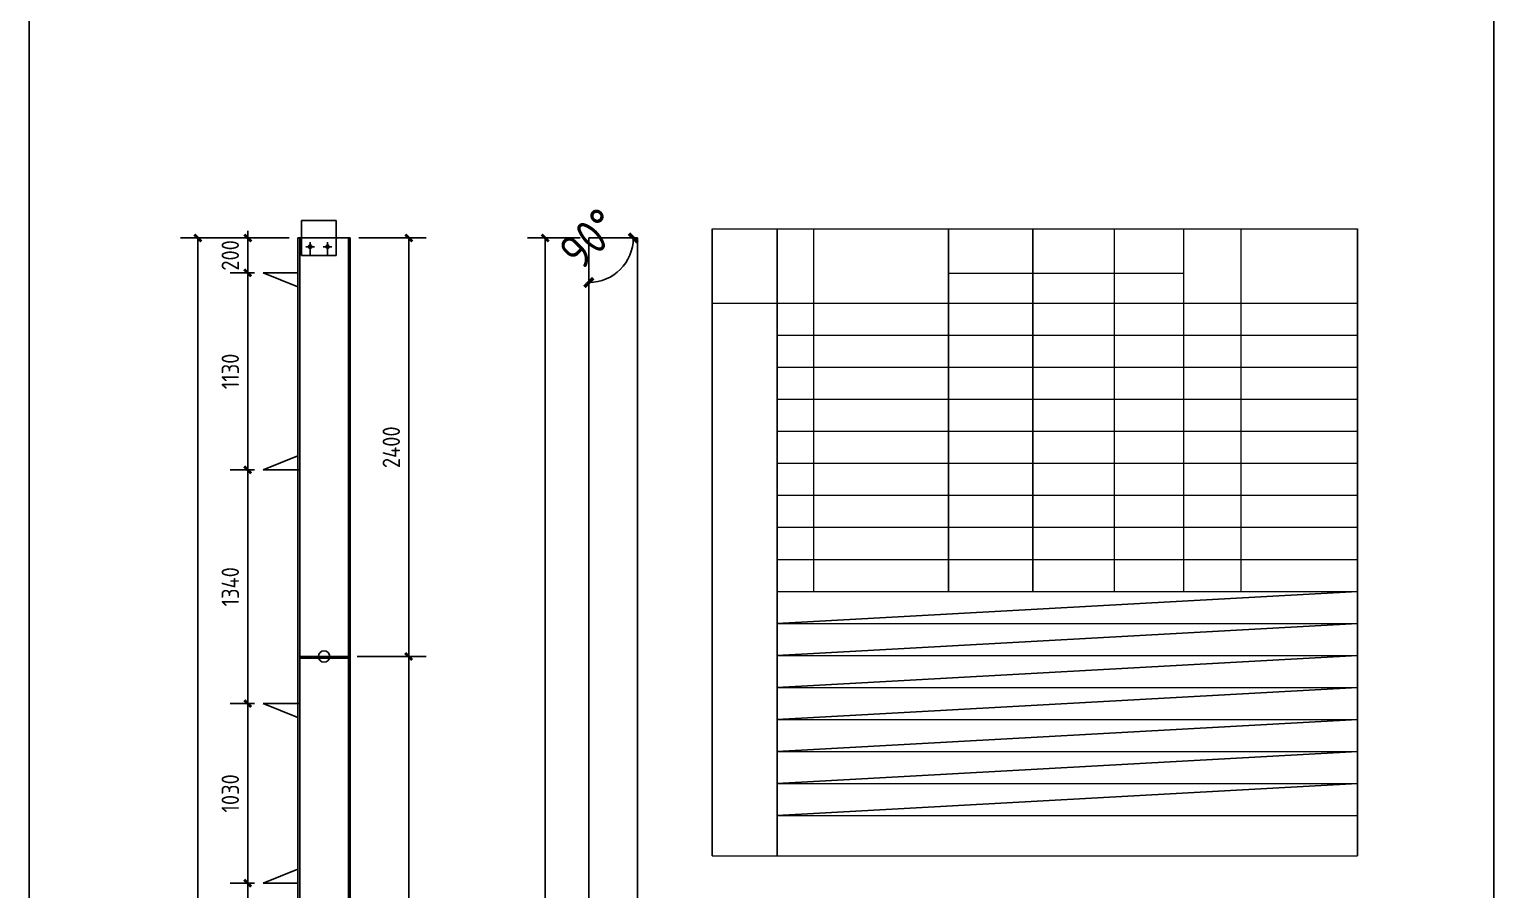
# Model space of a CAD drawing. Extents: x 411778 to 673094, y -11605 to 324395.
# Drawn here: x 432568 to 440968, y 117704 to 122638 of the extents above; entities that cross this region are included whole.
import ezdxf

# ---------------------------------------------------------------- set-up
doc = ezdxf.new("R2010")
doc.units = 0
doc.header["$LTSCALE"] = 1000
doc.header["$MEASUREMENT"] = 0
doc.layers.add('钢架', color=7, linetype='Continuous', lineweight=25)
doc.styles.get("Standard").update_dxf_attribs({"font": 'gbenor.shx', "bigfont": 'gbcbig.shx'})
doc.dimstyles.get("Standard").update_dxf_attribs({"dimscale": 100, "dimtxt": 3.5, "dimasz": 1, "dimexe": 2.5, "dimexo": 3, "dimgap": 1.5, "dimtad": 1, "dimdec": 0, "dimzin": 0, "dimdsep": 46, "dimtxsty": 'Standard', "dimblk": 'ARCHTICK', "dimcen": 0.09, "dimadec": 0, "dimazin": 0, "dimtfac": 1, "dimtdec": 0, "dimtix": 1, "dimtmove": 2, "dimatfit": 3, "dimfxl": 1, "dimtolj": 1, "dimtzin": 0, "dimarcsym": 0})

# ---------------------------------------------------------------- blocks, each defined once
blk = doc.blocks.new('_ArchTick')
at = {"color": 0, "linetype": 'ByBlock', "const_width": 0.4}
blk.add_lwpolyline([(-0.5, -0.5), (0.5, 0.5)], dxfattribs=at)
blk = doc.blocks.new('*D3261')
at = {"color": 3, "lineweight": -2}
for p, q in [((433821.5, 121441), (433821.5, 121481)), ((434059.5, 121441), (433721.5, 121441)), ((433821.5, 121241), (433821.5, 121441)), ((433859.5, 121241), (433721.5, 121241)), ((433821.5, 121241), (433821.5, 121201))]:
    blk.add_line(p, q, dxfattribs=at)
at = {"layer": 'Defpoints', "color": 0}
for p in [(433821.5, 121441), (434109.5, 121441), (433909.5, 121241)]:
    blk.add_point(p, dxfattribs=at)
at = {"color": 3, "lineweight": -2, "xscale": 40, "yscale": 40, "zscale": 40}
for p, rotation in [((433821.5, 121441), 270), ((433821.5, 121241), 90)]:
    blk.add_blockref('_ArchTick', p, dxfattribs=dict(at, rotation=rotation))
at = {"color": 0, "insert": (433721.5, 121341), "char_height": 100, "attachment_point": 5, "rotation": 90}
blk.add_mtext('\\A1;200', dxfattribs=at)
blk = doc.blocks.new('*D3124')
at = {"color": 3, "lineweight": -2}
for p, q in [((434059.5, 121441), (433435, 121441)), ((433535, 112541), (433535, 121441)), ((434039.5, 112541), (433435, 112541))]:
    blk.add_line(p, q, dxfattribs=at)
at = {"layer": 'Defpoints', "color": 0}
for p in [(433535, 121441), (434109.5, 121441), (434089.5, 112541)]:
    blk.add_point(p, dxfattribs=at)
at = {"color": 3, "lineweight": -2, "xscale": 40, "yscale": 40, "zscale": 40}
for p, rotation in [((433535, 121441), 90), ((433535, 112541), 270)]:
    blk.add_blockref('_ArchTick', p, dxfattribs=dict(at, rotation=rotation))
at = {"color": 0, "insert": (433435, 116991), "char_height": 100, "attachment_point": 5, "rotation": 90}
blk.add_mtext('\\A1;8900', dxfattribs=at)
blk = doc.blocks.new('*D3262')
at = {"color": 3, "lineweight": -2}
for p, q in [((434449.5, 119041), (434845, 119041)), ((434745, 112541), (434745, 119041)), ((434479.5, 112541), (434845, 112541))]:
    blk.add_line(p, q, dxfattribs=at)
at = {"layer": 'Defpoints', "color": 0}
for p in [(434399.5, 119041), (434745, 119041), (434429.5, 112541)]:
    blk.add_point(p, dxfattribs=at)
at = {"color": 3, "lineweight": -2, "xscale": 40, "yscale": 40, "zscale": 40}
for p, rotation in [((434745, 119041), 90), ((434745, 112541), 270)]:
    blk.add_blockref('_ArchTick', p, dxfattribs=dict(at, rotation=rotation))
at = {"color": 0, "insert": (434645, 115791), "char_height": 100, "attachment_point": 5, "rotation": 90}
blk.add_mtext('\\A1;6500', dxfattribs=at)
blk = doc.blocks.new('*D3263')
at = {"color": 3, "lineweight": -2}
for p, q in [((434459.5, 121441), (434845, 121441)), ((434745, 119041), (434745, 121441)), ((434449.5, 119041), (434845, 119041))]:
    blk.add_line(p, q, dxfattribs=at)
at = {"layer": 'Defpoints', "color": 0}
for p in [(434409.5, 121441), (434745, 121441), (434399.5, 119041)]:
    blk.add_point(p, dxfattribs=at)
at = {"color": 3, "lineweight": -2, "xscale": 40, "yscale": 40, "zscale": 40}
for p, rotation in [((434745, 121441), 90), ((434745, 119041), 270)]:
    blk.add_blockref('_ArchTick', p, dxfattribs=dict(at, rotation=rotation))
at = {"color": 0, "insert": (434645, 120241), "char_height": 100, "attachment_point": 5, "rotation": 90}
blk.add_mtext('\\A1;2400', dxfattribs=at)
blk = doc.blocks.new('*D3264')
at = {"color": 3, "lineweight": -2}
for p, q in [((435728, 121441), (435427, 121441)), ((435527, 112561), (435527, 121441)), ((435728, 112561), (435427, 112561))]:
    blk.add_line(p, q, dxfattribs=at)
at = {"layer": 'Defpoints', "color": 0}
for p in [(435527, 121441), (435778, 121441), (435778, 112561)]:
    blk.add_point(p, dxfattribs=at)
at = {"color": 3, "lineweight": -2, "xscale": 40, "yscale": 40, "zscale": 40}
for p, rotation in [((435527, 121441), 90), ((435527, 112561), 270)]:
    blk.add_blockref('_ArchTick', p, dxfattribs=dict(at, rotation=rotation))
at = {"color": 0, "insert": (435423.7, 117001), "char_height": 100, "attachment_point": 5, "rotation": 90}
blk.add_mtext('\\A1;腹板、翼板 8880', dxfattribs=at)
blk = doc.blocks.new('*D3274')
at = {"color": 0, "lineweight": -2}
blk.add_arc((435778, 112561), 136, 0, 90, dxfattribs=at)
at = {"layer": 'Defpoints', "color": 0}
for p in [(435778, 121441), (435778, 112561), (435778, 112561), (435895.7, 112629), (436058, 112561)]:
    blk.add_point(p, dxfattribs=at)
at = {"color": 0, "lineweight": -2, "xscale": 50, "yscale": 50, "zscale": 50}
for p, rotation in [((435778, 112697), 179.9999999999999), ((435914, 112561), 270)]:
    blk.add_blockref('_ArchTick', p, dxfattribs=dict(at, rotation=rotation))
at = {"color": 0, "insert": (436050.9, 112833.9), "char_height": 200, "attachment_point": 5, "rotation": 315}
blk.add_mtext('\\A1;90°', dxfattribs=at)
blk = doc.blocks.new('*D3275')
at = {"color": 0, "lineweight": -2}
blk.add_arc((435778, 121441), 255.1, 270, 0, dxfattribs=at)
at = {"layer": 'Defpoints', "color": 0}
for p in [(435778, 121441), (435778, 121441), (436058, 121441), (435905.5, 121220.1), (435778, 112561)]:
    blk.add_point(p, dxfattribs=at)
at = {"color": 0, "lineweight": -2, "xscale": 50, "yscale": 50, "zscale": 50}
for p, rotation in [((436033.1, 121441), 90.0000000000084), ((435778, 121185.9), 180.0000000000001)]:
    blk.add_blockref('_ArchTick', p, dxfattribs=dict(at, rotation=rotation))
at = {"color": 0, "insert": (435781.6, 121437.4), "char_height": 200, "attachment_point": 5, "rotation": 45}
blk.add_mtext('\\A1;90°', dxfattribs=at)
blk = doc.blocks.new('*D3126')
at = {"color": 3, "lineweight": -2}
for p, q in [((433859.5, 120111), (433721.5, 120111)), ((433821.5, 118771), (433821.5, 120111)), ((433859.5, 118771), (433721.5, 118771))]:
    blk.add_line(p, q, dxfattribs=at)
at = {"layer": 'Defpoints', "color": 0}
for p in [(433821.5, 120111), (433909.5, 120111), (433909.5, 118771)]:
    blk.add_point(p, dxfattribs=at)
at = {"color": 3, "lineweight": -2, "xscale": 40, "yscale": 40, "zscale": 40}
for p, rotation in [((433821.5, 120111), 90), ((433821.5, 118771), 270)]:
    blk.add_blockref('_ArchTick', p, dxfattribs=dict(at, rotation=rotation))
at = {"color": 0, "insert": (433721.5, 119441), "char_height": 100, "attachment_point": 5, "rotation": 90}
blk.add_mtext('\\A1;1340', dxfattribs=at)
blk = doc.blocks.new('*D3127')
at = {"color": 3, "lineweight": -2}
for p, q in [((433859.5, 121241), (433721.5, 121241)), ((433821.5, 120111), (433821.5, 121241)), ((433859.5, 120111), (433721.5, 120111))]:
    blk.add_line(p, q, dxfattribs=at)
at = {"layer": 'Defpoints', "color": 0}
for p in [(433821.5, 121241), (433909.5, 121241), (433909.5, 120111)]:
    blk.add_point(p, dxfattribs=at)
at = {"color": 3, "lineweight": -2, "xscale": 40, "yscale": 40, "zscale": 40}
for p, rotation in [((433821.5, 121241), 90), ((433821.5, 120111), 270)]:
    blk.add_blockref('_ArchTick', p, dxfattribs=dict(at, rotation=rotation))
at = {"color": 0, "insert": (433721.5, 120676), "char_height": 100, "attachment_point": 5, "rotation": 90}
blk.add_mtext('\\A1;1130', dxfattribs=at)
blk = doc.blocks.new('*D3129')
at = {"color": 3, "lineweight": -2}
for p, q in [((433859.5, 117741), (433721.5, 117741)), ((433821.5, 116401), (433821.5, 117741)), ((433859.5, 116401), (433721.5, 116401))]:
    blk.add_line(p, q, dxfattribs=at)
at = {"layer": 'Defpoints', "color": 0}
for p in [(433821.5, 117741), (433909.5, 117741), (433909.5, 116401)]:
    blk.add_point(p, dxfattribs=at)
at = {"color": 3, "lineweight": -2, "xscale": 40, "yscale": 40, "zscale": 40}
for p, rotation in [((433821.5, 117741), 90), ((433821.5, 116401), 270)]:
    blk.add_blockref('_ArchTick', p, dxfattribs=dict(at, rotation=rotation))
at = {"color": 0, "insert": (433721.5, 117071), "char_height": 100, "attachment_point": 5, "rotation": 90}
blk.add_mtext('\\A1;1340', dxfattribs=at)
blk = doc.blocks.new('*D3130')
at = {"color": 3, "lineweight": -2}
for p, q in [((433859.5, 118771), (433721.5, 118771)), ((433821.5, 117741), (433821.5, 118771)), ((433859.5, 117741), (433721.5, 117741))]:
    blk.add_line(p, q, dxfattribs=at)
at = {"layer": 'Defpoints', "color": 0}
for p in [(433821.5, 118771), (433909.5, 118771), (433909.5, 117741)]:
    blk.add_point(p, dxfattribs=at)
at = {"color": 3, "lineweight": -2, "xscale": 40, "yscale": 40, "zscale": 40}
for p, rotation in [((433821.5, 118771), 90), ((433821.5, 117741), 270)]:
    blk.add_blockref('_ArchTick', p, dxfattribs=dict(at, rotation=rotation))
at = {"color": 0, "insert": (433721.5, 118256), "char_height": 100, "attachment_point": 5, "rotation": 90}
blk.add_mtext('\\A1;1030', dxfattribs=at)

msp = doc.modelspace()

# ---------------------------------------------------------------- linework, layer by layer
for p, q in [((434129.5, 121541), (434129.5, 121341)), ((434329.5, 121541), (434129.5, 121541)), ((434329.5, 121341), (434329.5, 121541)), ((437841.9, 121238.7), (437841.9, 121494.2)), ((437841.9, 121494.2), (437841.9, 119414.5)), ((438325, 121494.2), (438325, 119414.5)), ((440187.7, 121494.2), (440187.7, 117897)), ((434409.5, 121441), (434109.5, 121441)), ((434109.5, 121441), (434109.5, 112561)), ((434119.5, 121441), (434119.5, 112561)), ((434129.5, 121441), (434329.5, 121441)), ((434129.5, 121441), (434329.5, 121441)), ((434329.5, 121441), (434129.5, 121441)), ((434154.5, 121391), (434204.5, 121391)), ((434179.5, 121416), (434179.5, 121346)), ((434254.5, 121391), (434304.5, 121391)), ((434279.5, 121416), (434279.5, 121346)), ((434399.5, 121441), (434399.5, 112561)), ((434409.5, 121441), (434409.5, 112561)), ((436058, 121441), (435778, 121441)), ((435778, 121441), (435778, 112561)), ((436058, 121441), (436058, 112561)), ((434129.5, 121341), (434329.5, 121341)), ((434109.5, 121241), (433909.5, 121241)), ((433909.5, 121241), (434109.5, 121161)), ((433909.5, 120111), (434109.5, 120191)), ((434119.5, 120111), (433909.5, 120111)), ((436858.2, 119230.8), (440187.7, 119414.5)), ((436858.2, 119047.2), (440187.7, 119230.8)), ((434119.5, 119041), (434399.5, 119041)), ((434119.5, 119031), (434399.5, 119031)), ((436858.2, 118863.6), (440187.7, 119047.2)), ((436858.2, 118680), (440187.7, 118863.6)), ((434119.5, 118771), (433909.5, 118771)), ((433909.5, 118771), (434109.5, 118691)), ((436858.2, 118496.4), (440187.7, 118680)), ((436858.2, 118312.7), (440187.7, 118496.4)), ((436858.2, 118129.1), (440187.7, 118312.7)), ((433909.5, 117741), (434109.5, 117821)), ((433909.5, 117741), (434109.5, 117741))]:
    msp.add_line(p, q)
at = {"color": 1}
for p, q in [((436485.5, 121494.2), (436485.5, 117897)), ((436858.2, 117897), (436858.2, 121494.2))]:
    msp.add_line(p, q, dxfattribs=at)
msp.add_lwpolyline([(432568.5, 122873), (440968.5, 122873), (440968.5, 110993), (432568.5, 110993)], close=True)
for centre, radius in [((434179.5, 121391), 10), ((434279.5, 121391), 10), ((434259.5, 119041), 32.3)]:
    msp.add_circle(centre, radius)
at = {"layer": '钢架', "lineweight": 13}
for p, q in [((436485.5, 121494.2), (440187.7, 121494.2)), ((437066.2, 121494.2), (437066.2, 119414.5)), ((438792.2, 121494.2), (438792.2, 119598.1)), ((439188.2, 121494.2), (439188.2, 119414.5)), ((439518.3, 121494.2), (439518.3, 119414.5)), ((437841.9, 121238.7), (439188.2, 121238.7)), ((436485.5, 121067), (440187.7, 121067)), ((436858.2, 120883.4), (440187.7, 120883.4)), ((436858.2, 120699.8), (440187.7, 120699.8)), ((436858.2, 120516.2), (440187.7, 120516.2)), ((436858.2, 120516.2), (440187.7, 120516.2)), ((436858.2, 120332.5), (440187.7, 120332.5)), ((436858.2, 120148.9), (440187.7, 120148.9)), ((436858.2, 119965.3), (440187.7, 119965.3)), ((436858.2, 119781.7), (440187.7, 119781.7)), ((436858.2, 119598.1), (440187.7, 119598.1)), ((438792.2, 119598.1), (438792.2, 119414.5)), ((436858.2, 119414.5), (440187.7, 119414.5)), ((436858.2, 119230.8), (440187.7, 119230.8)), ((436858.2, 119230.8), (440187.7, 119230.8)), ((436858.2, 119230.8), (440187.7, 119230.8)), ((436858.2, 119230.8), (440187.7, 119230.8)), ((436858.2, 119047.2), (440187.7, 119047.2)), ((436858.2, 119047.2), (440187.7, 119047.2)), ((436858.2, 118863.6), (440187.7, 118863.6)), ((436858.2, 118863.6), (440187.7, 118863.6)), ((436858.2, 118863.6), (440187.7, 118863.6)), ((436858.2, 118680), (440187.7, 118680)), ((436858.2, 118680), (440187.7, 118680)), ((436858.2, 118496.4), (440187.7, 118496.4)), ((436858.2, 118496.4), (440187.7, 118496.4)), ((436858.2, 118496.4), (440187.7, 118496.4)), ((436858.2, 118496.4), (440187.7, 118496.4)), ((436858.2, 118312.7), (440187.7, 118312.7)), ((436858.2, 118312.7), (440187.7, 118312.7)), ((436858.2, 118312.7), (440187.7, 118312.7)), ((436858.2, 118312.7), (440187.7, 118312.7)), ((436858.2, 118129.1), (440187.7, 118129.1)), ((436858.2, 118129.1), (440187.7, 118129.1)), ((436858.2, 118129.1), (440187.7, 118129.1)), ((436858.2, 118129.1), (440187.7, 118129.1)), ((436485.5, 117897), (440187.7, 117897))]:
    msp.add_line(p, q, dxfattribs=at)

# ---------------------------------------------------------------- dimensions: what is measured, and where the dimension line sits
at = {"color": 1}
for base, line1, line2, picture, middle in [((435905.5, 121220.1), ((435778, 121441), (435778, 112561)), ((436058, 121441), (435778, 121441)), '*D3275', (435781.6, 121437.4)), ((435895.7, 112629), ((436058, 112561), (435778, 112561)), ((435778, 121441), (435778, 112561)), '*D3274', (436050.9, 112833.9))]:
    dim = msp.add_angular_dim_2l(base=base, line1=line1, line2=line2, dimstyle='Standard', override={"dimtxt": 2, "dimasz": 0.5}, dxfattribs=at)
    dim.commit()
    dim.dimension.update_dxf_attribs({"geometry": picture, "text_midpoint": middle})
for base, p1, p2, picture, middle in [((433535, 121441), (434089.5, 112541), (434109.5, 121441), '*D3124', (433435, 116991)), ((433821.5, 121441), (433909.5, 121241), (434109.5, 121441), '*D3261', (433721.5, 121341)), ((434745, 121441), (434399.5, 119041), (434409.5, 121441), '*D3263', (434645, 120241)), ((433821.5, 121241), (433909.5, 120111), (433909.5, 121241), '*D3127', (433721.5, 120676)), ((433821.5, 120111), (433909.5, 118771), (433909.5, 120111), '*D3126', (433721.5, 119441)), ((434745, 119041), (434429.5, 112541), (434399.5, 119041), '*D3262', (434645, 115791)), ((433821.5, 118771), (433909.5, 117741), (433909.5, 118771), '*D3130', (433721.5, 118256)), ((433821.5, 117741), (433909.5, 116401), (433909.5, 117741), '*D3129', (433721.5, 117071))]:
    dim = msp.add_linear_dim(base=base, p1=p1, p2=p2, angle=90, dimstyle='Standard', override={"dimtxt": 1, "dimasz": 0.4, "dimexe": 1, "dimexo": 0.5, "dimgap": 0.5, "dimclrd": 3, "dimclre": 3})
    dim.commit()
    dim.dimension.update_dxf_attribs({"geometry": picture, "text_midpoint": middle})
dim = msp.add_aligned_dim(p1=(435778, 112561), p2=(435778, 121441), distance=251, text='腹板、翼板 8880', dimstyle='Standard', override={"dimtxt": 1, "dimasz": 0.4, "dimexe": 1, "dimexo": 0.5, "dimgap": 0.5, "dimclrd": 3, "dimclre": 3})
dim.commit()
dim.dimension.update_dxf_attribs({"geometry": '*D3264', "text_midpoint": (435423.7, 117001)})

doc.saveas('drawing.dxf')
